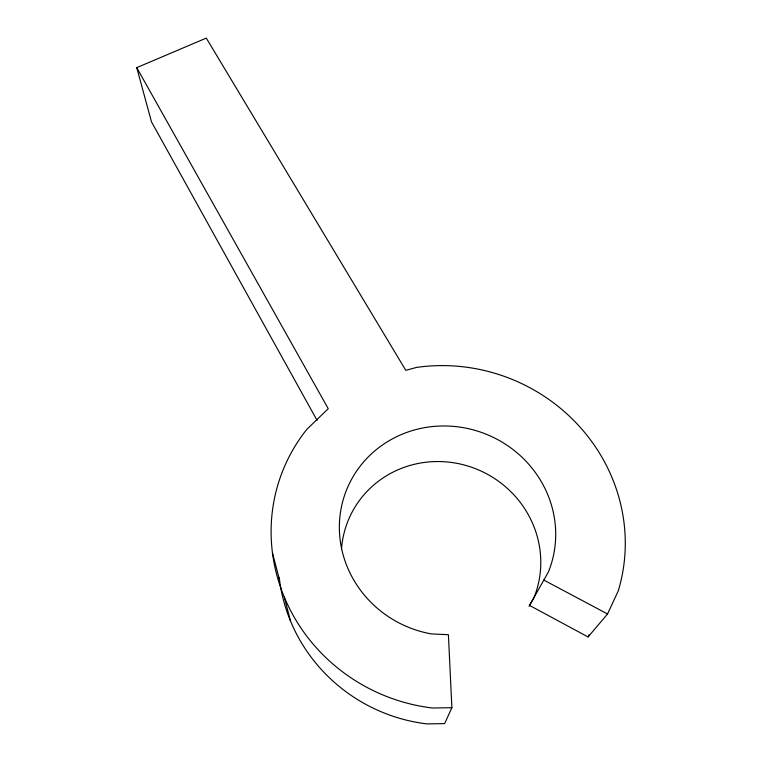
<?xml version="1.0" encoding="UTF-8"?>
<svg xmlns="http://www.w3.org/2000/svg" width="762" height="762" viewBox="0 0 762 762"><rect width="100%" height="100%" fill="white"/><g stroke="black" fill="none" stroke-linecap="round" stroke-linejoin="round"><path stroke-width="1.14" d="M317.03 420.3L151.476 121.815L136.741 67.637L206.283 38.1L405.794 370.332L416.566 367.417A178.384 170.498 24.2 0 1 618.277 590.845L607.543 613.981L588.073 636.956L529.533 605.409L548.43 571.9A108.947 104.061 23.6 0 0 479.069 431.606A108.947 104.061 23.6 0 0 342.024 504.244A108.947 104.061 23.6 0 0 431.416 633.927L448.408 634.708L451.876 707.698L444.646 723.605L426.977 723.9A164.744 158.648 29.2 0 1 279.244 577.558M588.073 636.956L589.074 634.813M529.009 606.304L533.895 597.856A100.632 96.86 28.5 0 0 462.982 464.677A100.632 96.86 28.5 0 0 341.471 549.297M451.876 707.698L432.635 708.022A178.384 170.498 24.2 0 1 286.35 601.847A178.384 170.498 24.2 0 1 306.886 429.292L328.251 408.708L136.741 67.637M543.735 580.034L607.543 613.981M272.444 552.793L279.53 579.93M284.274 597.065L290.532 621.106"/></g></svg>
